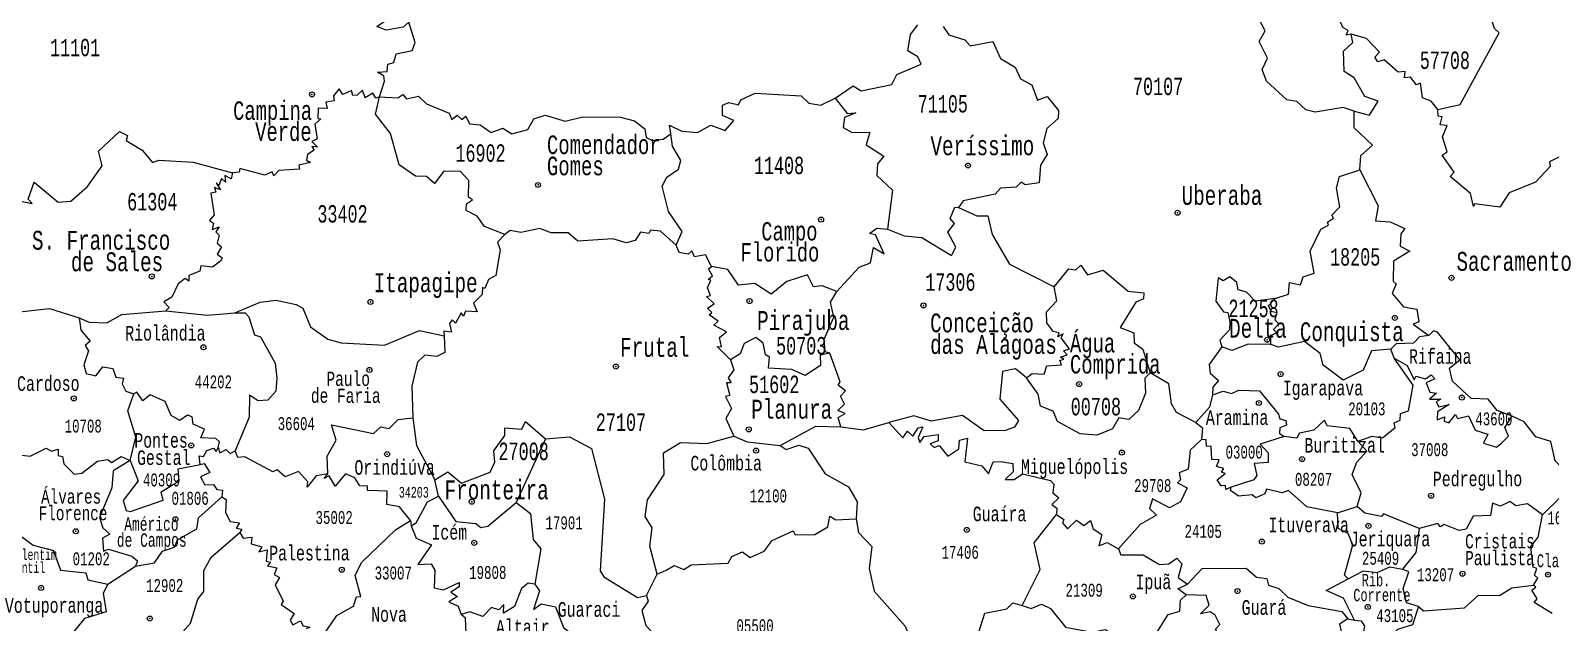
# Model space of a CAD drawing. Header units: millimetres. Extents: x 9851 to 10267, y 23387 to 23778.
# Drawn here: x 10090.83 to 10118.13, y 23519.94 to 23530.59 of the extents above; entities that cross this region are included whole.
import ezdxf
from ezdxf.enums import TextEntityAlignment as Align

# ---------------------------------------------------------------- set-up
doc = ezdxf.new("R2010")
doc.units = ezdxf.units.MM
doc.layers.add('3', color=7, linetype='Continuous')
doc.styles.add('MONOTXT', font='MONOTXT', dxfattribs={"height": 0.2})

# ---------------------------------------------------------------- blocks, each defined once
blk = doc.blocks.new('SEDE')
at = {"layer": '3', "color": 7, "linetype": 'Continuous'}
blk.add_circle((0, 0), 0.00451, dxfattribs=at)

msp = doc.modelspace()

# ---------------------------------------------------------------- linework, layer by layer
at = {"color": 7, "linetype": 'Continuous'}
for p, q in [((10115.322, 23524.694), (10115.264, 23524.859)), ((10100.082, 23523.249), (10099.554, 23522.1)), ((10098.158, 23522.213), (10098.097, 23522.512)), ((10114.307, 23521.919), (10114.656, 23522.028)), ((10097.66, 23521.779), (10097.667, 23521.682)), ((10092.224, 23520.633), (10092.719, 23520.955)), ((10101.894, 23520.429), (10102.086, 23520.813)), ((10114.493, 23520.008), (10114.609, 23519.984))]:
    msp.add_line(p, q, dxfattribs=at)
for points in [[(10114.607, 23529.14), (10114.406, 23529.203), (10113.903, 23529.12), (10113.736, 23529.163), (10113.574, 23529.309), (10113.397, 23529.342), (10113.032, 23529.676), (10112.954, 23529.889), (10113.05, 23530.087), (10112.899, 23530.39), (10113.003, 23530.581), (10112.793, 23530.986), (10112.845, 23531.184), (10112.767, 23531.315), (10112.845, 23531.572), (10112.768, 23531.888), (10112.876, 23532.247), (10112.696, 23532.504), (10112.752, 23532.785), (10112.702, 23532.948), (10112.404, 23533.235), (10112.233, 23533.854)], [(10114.549, 23530.521), (10114.462, 23530.505), (10114.498, 23530.586), (10114.403, 23530.641), (10114.242, 23531.013), (10114.348, 23531.29), (10114.343, 23531.63), (10114.433, 23531.987), (10114.222, 23532.397), (10114.194, 23532.708), (10114.353, 23532.822)], [(10097.1, 23529.396), (10097.193, 23529.677), (10097.178, 23529.772), (10097.065, 23529.836), (10097.239, 23529.849), (10097.249, 23529.981), (10097.356, 23530.011), (10097.398, 23530.166), (10097.687, 23530.225), (10097.744, 23530.373), (10097.629, 23530.737), (10097.526, 23530.648), (10097.218, 23530.596), (10097.055, 23530.659), (10097.275, 23530.811), (10097.133, 23531.05), (10097.239, 23531.667), (10096.904, 23531.9), (10096.804, 23531.893), (10096.847, 23531.979), (10096.521, 23532.182)], [(10116.107, 23529.167), (10116.509, 23529.256), (10117.21, 23530.546), (10117.125, 23530.621), (10116.929, 23531.237), (10116.667, 23531.267), (10116.738, 23531.801), (10116.694, 23532.045)], [(10105.286, 23529.368), (10105.604, 23529.592), (10105.749, 23529.503), (10106.3, 23529.618), (10106.394, 23529.795), (10106.829, 23529.984), (10106.769, 23530.114), (10106.59, 23530.221), (10106.635, 23530.517), (10106.767, 23530.691)], [(10107.225, 23530.658), (10107.325, 23530.509), (10107.61, 23530.417), (10107.707, 23530.309), (10108.115, 23530.389), (10108.251, 23530.081), (10108.516, 23529.931), (10108.611, 23529.716), (10108.816, 23529.612), (10108.916, 23529.336), (10109.089, 23529.4), (10109.294, 23529.148), (10109.29, 23529.006), (10109.084, 23528.826), (10109.017, 23528.569), (10109.092, 23528.361), (10108.969, 23528.166), (10108.946, 23527.849), (10108.697, 23527.811), (10108.622, 23527.861), (10108.535, 23527.772), (10108.253, 23527.754), (10108.156, 23527.648), (10107.582, 23527.525), (10107.497, 23527.406)], [(10114.607, 23529.14), (10114.877, 23529.067), (10115.038, 23529.315), (10114.793, 23529.398), (10114.607, 23529.734), (10114.427, 23529.853), (10114.414, 23530.216), (10114.583, 23530.37), (10114.549, 23530.521)], [(10116.107, 23529.167), (10115.988, 23529.315), (10115.832, 23529.379), (10115.795, 23529.639), (10115.725, 23529.608), (10115.613, 23529.75), (10115.508, 23529.737), (10115.522, 23529.849), (10115.392, 23529.837), (10115.145, 23530.059), (10115.03, 23530.026), (10114.976, 23530.105), (10115.059, 23530.196), (10114.825, 23530.444), (10114.549, 23530.521)], [(10097.1, 23529.396), (10097.035, 23529.372), (10096.982, 23529.459), (10096.845, 23529.377), (10096.797, 23529.514), (10096.701, 23529.423), (10096.619, 23529.417), (10096.597, 23529.507), (10096.445, 23529.435), (10096.377, 23529.541), (10096.273, 23529.413), (10096.287, 23529.32), (10096.137, 23529.3), (10096.16, 23529.186), (10095.998, 23529.189), (10095.993, 23529.005), (10096.047, 23529), (10095.942, 23528.906), (10095.979, 23528.64), (10095.887, 23528.591), (10095.985, 23528.489), (10095.885, 23528.501), (10095.93, 23528.439), (10095.806, 23528.359), (10095.789, 23528.259), (10095.86, 23528.216), (10095.653, 23528.168), (10095.666, 23528.096), (10095.292, 23528.073), (10095.203, 23527.974), (10095.17, 23528.046), (10095.04, 23527.984), (10094.59, 23528.107), (10094.58, 23528.042), (10094.46, 23528.03)], [(10099.354, 23526.922), (10098.984, 23527.064), (10098.855, 23527.252), (10098.654, 23527.351), (10098.66, 23527.469), (10098.768, 23527.545), (10098.696, 23527.593), (10098.705, 23527.888), (10098.555, 23528.052), (10098.255, 23528.056), (10098.089, 23527.837), (10097.945, 23527.96), (10097.745, 23527.968), (10097.454, 23528.173), (10097.297, 23528.737), (10097.029, 23529.082), (10097.1, 23529.396)], [(10097.1, 23529.396), (10097.431, 23529.379), (10097.517, 23529.435), (10097.585, 23529.356), (10097.798, 23529.406), (10097.942, 23529.267), (10098.354, 23529.099), (10098.397, 23528.99), (10098.498, 23529.064), (10098.582, 23528.99), (10098.65, 23529.047), (10098.716, 23528.912), (10098.908, 23528.89), (10099.103, 23528.754), (10099.317, 23528.83), (10099.48, 23528.73), (10099.762, 23528.805), (10099.873, 23528.997), (10100.074, 23529.068), (10100.436, 23528.956), (10100.752, 23529.038), (10101.426, 23529.028), (10101.682, 23528.961), (10101.868, 23528.821), (10101.892, 23528.666), (10101.999, 23528.607), (10102.195, 23528.633), (10102.332, 23528.731)], [(10102.332, 23528.731), (10102.322, 23528.811), (10102.31, 23528.883), (10102.529, 23528.778), (10102.812, 23528.753), (10103.049, 23528.884), (10103.311, 23528.789), (10103.462, 23528.967), (10103.26, 23529.057), (10103.261, 23529.246), (10103.374, 23529.294), (10103.55, 23529.249), (10103.592, 23529.342), (10103.849, 23529.46), (10104.671, 23529.411), (10104.813, 23529.281), (10105.027, 23529.245), (10105.286, 23529.368)], [(10105.286, 23529.368), (10105.498, 23529.096), (10105.653, 23529.107), (10105.449, 23529.026), (10105.425, 23528.842), (10105.586, 23528.752), (10105.909, 23528.759), (10105.843, 23528.53), (10106.16, 23528.33), (10106.042, 23528.189), (10106.032, 23527.982), (10106.316, 23527.716), (10106.223, 23527.016)], [(10114.703, 23528.085), (10114.722, 23528.339), (10114.931, 23528.523), (10114.604, 23528.838), (10114.607, 23529.14)], [(10118.413, 23528.375), (10118.114, 23528.227), (10118.123, 23528.145), (10117.861, 23527.862), (10117.39, 23527.671), (10117.222, 23527.41), (10116.763, 23527.469), (10116.749, 23527.421), (10116.692, 23527.66), (10116.33, 23527.961), (10116.398, 23528.038), (10116.186, 23528.346), (10116.276, 23528.404), (10116.192, 23528.677), (10116.277, 23528.878), (10116.148, 23528.889), (10116.186, 23529.037), (10116.114, 23529.045), (10116.107, 23529.167)], [(10089.846, 23527.104), (10090.261, 23527.106), (10090.464, 23527.202), (10090.557, 23527.338), (10090.565, 23527.538), (10090.863, 23527.475), (10090.79, 23527.556), (10090.9, 23527.859), (10091.329, 23527.5), (10091.557, 23527.522), (10091.854, 23527.785), (10092.118, 23528.152), (10092.053, 23528.416), (10092.431, 23528.772), (10092.572, 23528.7), (10092.55, 23528.61), (10092.837, 23528.439), (10093.023, 23528.212), (10093.138, 23528.259), (10093.754, 23528.223), (10094.46, 23528.03)], [(10102.43, 23526.727), (10102.538, 23526.973), (10102.288, 23527.335), (10102.177, 23527.789), (10102.261, 23527.95), (10102.469, 23528.092), (10102.513, 23528.253), (10102.363, 23528.509), (10102.332, 23528.731)], [(10094.46, 23528.03), (10094.436, 23527.923), (10094.32, 23527.979), (10094.332, 23527.862), (10094.266, 23527.927), (10094.215, 23527.803), (10094.169, 23527.848), (10094.245, 23527.724), (10094.136, 23527.764), (10094.16, 23527.681), (10094.074, 23527.665), (10094.133, 23527.276), (10094.048, 23527.171), (10094.119, 23527.122), (10094.098, 23527.01), (10094.221, 23527.06), (10094.162, 23526.969), (10094.22, 23526.905), (10094.188, 23526.764), (10094.261, 23526.696), (10094.183, 23526.565), (10094.277, 23526.499), (10094.253, 23526.448), (10094.1, 23526.331), (10093.89, 23526.355), (10093.874, 23526.263), (10093.679, 23526.181), (10093.674, 23526.081), (10093.61, 23526.129), (10093.486, 23526.035), (10093.374, 23525.796), (10093.228, 23525.709), (10093.324, 23525.61), (10093.263, 23525.55)], [(10113.184, 23525.767), (10113.426, 23525.849), (10113.443, 23526.057), (10113.64, 23526.016), (10113.691, 23526.159), (10113.888, 23526.224), (10113.816, 23526.623), (10114.008, 23527.018), (10114.144, 23527.086), (10114.128, 23527.142), (10114.235, 23527.212), (10114.204, 23527.27), (10114.347, 23527.419), (10114.285, 23527.754), (10114.34, 23527.962), (10114.703, 23528.085)], [(10114.703, 23528.085), (10115.036, 23527.438), (10114.986, 23527.164), (10115.253, 23527.149), (10115.517, 23527.026), (10115.442, 23526.93), (10115.43, 23526.708), (10115.601, 23526.619), (10115.311, 23526.441), (10115.303, 23526.084), (10115.358, 23526.031), (10115.284, 23525.859), (10115.493, 23525.619), (10115.728, 23525.576), (10115.763, 23525.351), (10115.662, 23525.307), (10115.945, 23525.107)], [(10106.223, 23527.016), (10106.521, 23526.895), (10106.839, 23526.865), (10107.37, 23526.542), (10107.453, 23526.69), (10107.306, 23526.962), (10107.424, 23527.12), (10107.351, 23527.209), (10107.432, 23527.414), (10107.497, 23527.406)], [(10107.497, 23527.406), (10107.829, 23527.256), (10108.026, 23527.254), (10108.106, 23526.92), (10108.415, 23526.386), (10109.217, 23525.979)], [(10102.43, 23526.727), (10102.146, 23526.977), (10101.97, 23527), (10101.937, 23526.936), (10101.786, 23526.96), (10101.692, 23526.81), (10101.529, 23526.773), (10101.289, 23526.841), (10100.665, 23526.801), (10100.491, 23526.949), (10100.182, 23526.947), (10099.981, 23527.028), (10099.636, 23526.956), (10099.447, 23526.992), (10099.354, 23526.922)], [(10105.311, 23525.897), (10105.712, 23526.331), (10105.921, 23526.412), (10105.972, 23526.685), (10106.165, 23526.573), (10106.007, 23526.914), (10105.898, 23526.939), (10106.03, 23527.035), (10106.223, 23527.016)], [(10099.354, 23526.922), (10099.222, 23526.783), (10099.267, 23526.645), (10099.187, 23526.184), (10099.059, 23526.109), (10098.994, 23525.947), (10098.95, 23525.967), (10098.947, 23525.843), (10098.786, 23525.686), (10098.854, 23525.53), (10098.643, 23525.539), (10098.61, 23525.454), (10098.568, 23525.509), (10098.466, 23525.327), (10098.408, 23525.386), (10098.36, 23525.322), (10098.392, 23525.164), (10098.254, 23525.183), (10098.26, 23525.101)], [(10103.061, 23526.346), (10102.956, 23526.557), (10102.757, 23526.519), (10102.712, 23526.625), (10102.643, 23526.566), (10102.484, 23526.595), (10102.43, 23526.727)], [(10103.403, 23524.666), (10103.163, 23524.904), (10103.241, 23524.903), (10103.208, 23525.069), (10103.332, 23525.17), (10103.106, 23525.292), (10103.181, 23525.362), (10103.023, 23525.475), (10103.067, 23525.515), (10102.992, 23525.596), (10103.113, 23525.671), (10102.974, 23525.807), (10103.043, 23525.825), (10102.993, 23525.959), (10103.053, 23526.097), (10103.004, 23526.11), (10103.083, 23526.174), (10103.011, 23526.3), (10103.061, 23526.346)], [(10105.311, 23525.897), (10105.05, 23526), (10104.893, 23525.978), (10104.788, 23526.197), (10104.414, 23526.073), (10104.134, 23525.847), (10103.842, 23526.038), (10103.546, 23526.012), (10103.354, 23526.29), (10103.061, 23526.346)], [(10109.217, 23525.979), (10109.482, 23526.305), (10109.605, 23526.282), (10109.696, 23526.369), (10109.815, 23526.192), (10110.096, 23526.276), (10110.547, 23525.901), (10110.826, 23525.869), (10110.819, 23525.765), (10110.682, 23525.701), (10110.401, 23525.25), (10110.647, 23525.152), (10110.654, 23524.975), (10110.806, 23524.858), (10110.942, 23524.431)], [(10108.722, 23524.342), (10108.819, 23524.423), (10109.038, 23524.407), (10109.085, 23524.559), (10109.349, 23524.575), (10109.321, 23524.653), (10109.39, 23524.679), (10109.329, 23524.716), (10109.45, 23524.755), (10109.387, 23524.826), (10109.493, 23524.864), (10109.344, 23525.062), (10109.378, 23525.132), (10109.284, 23525.083), (10109.306, 23525.153), (10109.198, 23525.177), (10109.085, 23525.333), (10109.078, 23525.528), (10109.265, 23525.727), (10109.217, 23525.979)], [(10113.184, 23525.767), (10112.825, 23525.724), (10112.672, 23525.886), (10112.518, 23525.927), (10112.496, 23526.057), (10112.369, 23526.158), (10112.254, 23526.089), (10112.161, 23526.138), (10112.122, 23525.724), (10112.255, 23525.527), (10112.336, 23525.519), (10112.372, 23525.351), (10112.366, 23525.207), (10112.19, 23525.019), (10112.226, 23524.899)], [(10094.503, 23525.511), (10094.957, 23525.702), (10095.242, 23525.738), (10095.604, 23525.659), (10095.722, 23525.597), (10095.86, 23525.26), (10096.175, 23525.037), (10096.411, 23524.973), (10097.193, 23524.93), (10097.818, 23525.195), (10098.26, 23525.101)], [(10105.187, 23524.788), (10105.106, 23524.811), (10105.088, 23525.037), (10105.258, 23525.433), (10105.198, 23525.702), (10105.311, 23525.897)], [(10113.11, 23524.94), (10113.106, 23525.108), (10113.213, 23525.153), (10113.155, 23525.214), (10113.253, 23525.315), (10113.185, 23525.382), (10113.217, 23525.51), (10113.116, 23525.534), (10113.065, 23525.646), (10113.184, 23525.767)], [(10090.318, 23525.632), (10090.635, 23525.53), (10091.175, 23525.59), (10091.705, 23525.422)], [(10091.705, 23525.422), (10091.885, 23525.341), (10092.201, 23525.329), (10092.471, 23525.481), (10093.263, 23525.55)], [(10091.705, 23525.422), (10091.734, 23525.201), (10091.906, 23525.005), (10091.814, 23524.922), (10091.874, 23524.828), (10091.793, 23524.577), (10091.835, 23524.421), (10092.005, 23524.38), (10092.131, 23524.539), (10092.312, 23524.512), (10092.363, 23524.357), (10092.504, 23524.34), (10092.477, 23524.233), (10092.547, 23524.106), (10092.686, 23524.057)], [(10093.263, 23525.55), (10094.01, 23525.468), (10094.503, 23525.511)], [(10094.503, 23525.511), (10094.688, 23525.509), (10094.753, 23525.442), (10094.857, 23525.116), (10094.962, 23525.083), (10095.224, 23524.606), (10095.258, 23524.338), (10095.238, 23524.103), (10095.095, 23523.94), (10094.92, 23523.928), (10094.763, 23524.034), (10094.761, 23523.634), (10094.509, 23523.028)], [(10117.443, 23523.654), (10117.17, 23523.757), (10117.011, 23523.96), (10116.707, 23523.97), (10116.369, 23524.286), (10116.314, 23524.517), (10116.503, 23524.668), (10116.1, 23525.163), (10116.03, 23525.187), (10115.945, 23525.107)], [(10098.26, 23525.101), (10098.273, 23524.8), (10098.131, 23524.728), (10097.917, 23524.749), (10097.784, 23524.622), (10097.684, 23524.194), (10097.698, 23523.627)], [(10105.187, 23524.788), (10105.012, 23524.751), (10105.022, 23524.562), (10104.747, 23524.385), (10104.505, 23524.491), (10104.088, 23524.515), (10104.106, 23524.717), (10104.032, 23524.758), (10103.993, 23524.967), (10103.859, 23525.066), (10103.65, 23524.959), (10103.579, 23524.772), (10103.403, 23524.666)], [(10112.226, 23524.899), (10111.998, 23524.583), (10112.019, 23524.429), (10112.167, 23524.298), (10112.064, 23524.178), (10112.058, 23524.036)], [(10113.11, 23524.94), (10112.7, 23524.946), (10112.41, 23524.836), (10112.226, 23524.899)], [(10115.264, 23524.859), (10114.918, 23524.83), (10114.767, 23524.479), (10114.409, 23524.304), (10114.05, 23524.572), (10113.995, 23524.778), (10113.714, 23524.998), (10113.245, 23524.894), (10113.11, 23524.94)], [(10115.945, 23525.107), (10115.779, 23525.081), (10115.672, 23524.967), (10115.358, 23524.955), (10115.264, 23524.859)], [(10103.403, 23524.666), (10103.464, 23524.487), (10103.362, 23524.341), (10103.415, 23524.256), (10103.33, 23524.253), (10103.391, 23524.028), (10103.317, 23524.01), (10103.421, 23523.793), (10103.321, 23523.615), (10103.461, 23523.294)], [(10105.383, 23523.46), (10105.337, 23523.632), (10105.465, 23523.702), (10105.332, 23523.757), (10105.453, 23523.872), (10105.377, 23524.013), (10105.469, 23524.112), (10105.339, 23524.213), (10105.374, 23524.273), (10105.187, 23524.788)], [(10114.669, 23523.205), (10114.929, 23523.293), (10115.114, 23523.263), (10115.341, 23523.45), (10115.32, 23523.535), (10115.429, 23523.582), (10115.435, 23523.701), (10115.579, 23523.749), (10115.664, 23524.212), (10115.322, 23524.694)], [(10115.322, 23524.694), (10115.554, 23524.567), (10115.681, 23524.308), (10115.713, 23524.373), (10115.883, 23524.326), (10115.986, 23524.398), (10116.053, 23524.323), (10115.897, 23524.253), (10115.965, 23524.088), (10116.084, 23524.07), (10115.96, 23523.961), (10116.162, 23523.958), (10116.077, 23523.912), (10116.126, 23523.819), (10116.313, 23523.863), (10116.103, 23523.735), (10116.094, 23523.59), (10116.227, 23523.641), (10116.221, 23523.563), (10116.305, 23523.532), (10116.421, 23523.684), (10116.457, 23523.614), (10116.655, 23523.658), (10116.775, 23523.405), (10117.002, 23523.333), (10116.925, 23523.167), (10117.159, 23523.095), (10117.258, 23523.175), (10117.378, 23523.295), (10117.309, 23523.448), (10117.443, 23523.654)], [(10108.722, 23524.342), (10108.52, 23524.504), (10108.287, 23524.458), (10108.239, 23523.961), (10108.579, 23523.577), (10108.503, 23523.455), (10108.343, 23523.395), (10107.962, 23523.389), (10107.573, 23523.665), (10107.008, 23523.566), (10106.699, 23523.662), (10106.245, 23523.54)], [(10110.942, 23524.431), (10110.844, 23524.335), (10110.859, 23524.067), (10110.733, 23523.755), (10110.558, 23523.595), (10110.375, 23523.627), (10110.263, 23523.425), (10109.989, 23523.313), (10109.685, 23523.338), (10109.279, 23523.556), (10109.2, 23523.744), (10108.969, 23523.836), (10108.932, 23524.051), (10108.722, 23524.342)], [(10111.763, 23523.54), (10111.415, 23523.718), (10111.322, 23523.877), (10111.273, 23524.237), (10110.942, 23524.431)], [(10092.625, 23522.855), (10092.727, 23523.279), (10092.58, 23523.75), (10092.686, 23524.057)], [(10094.206, 23523.091), (10094.225, 23523.191), (10094.159, 23523.251), (10093.893, 23523.264), (10093.955, 23523.42), (10093.752, 23523.511), (10093.739, 23523.642), (10093.651, 23523.67), (10093.512, 23523.577), (10093.357, 23523.666), (10093.253, 23523.917), (10092.983, 23524.036), (10092.85, 23523.927), (10092.743, 23524.084), (10092.686, 23524.057)], [(10112.058, 23524.036), (10112.006, 23523.813), (10111.763, 23523.54)], [(10112.058, 23524.036), (10112.253, 23524.105), (10112.4, 23524.059), (10112.53, 23524.119), (10112.902, 23524.111), (10113.247, 23523.691), (10113.272, 23523.609), (10113.379, 23523.578), (10113.387, 23523.491), (10113.269, 23523.443), (10113.262, 23523.345), (10113.348, 23523.286)], [(10096.174, 23522.615), (10096.16, 23522.933), (10096.325, 23523.22), (10096.238, 23523.501), (10096.99, 23523.345), (10097.127, 23523.46), (10097.274, 23523.431), (10097.433, 23523.593), (10097.698, 23523.627)], [(10097.698, 23523.627), (10097.763, 23523.127), (10098.097, 23522.512)], [(10098.097, 23522.512), (10098.326, 23522.652), (10098.574, 23522.45), (10099.088, 23522.647), (10099.171, 23522.826), (10099.156, 23523.032), (10099.354, 23523.305), (10099.35, 23523.446), (10099.654, 23523.422), (10099.721, 23523.557), (10100.082, 23523.249)], [(10104.294, 23523.127), (10104.935, 23523.475), (10105.383, 23523.46)], [(10105.383, 23523.46), (10105.793, 23523.408), (10106.245, 23523.54)], [(10106.245, 23523.54), (10106.499, 23523.262), (10106.582, 23523.384), (10106.676, 23523.293), (10106.776, 23523.446), (10106.858, 23523.46), (10106.773, 23523.269), (10106.806, 23523.183), (10106.883, 23523.288), (10107.132, 23523.322), (10107.133, 23523.212), (10106.987, 23523.156), (10107.062, 23523.092), (10107.154, 23523.127), (10107.306, 23522.935), (10107.505, 23523.067), (10107.518, 23523.225), (10107.659, 23523.258), (10107.611, 23522.835), (10107.918, 23522.764), (10108.04, 23522.618), (10108.121, 23522.836), (10108.257, 23522.842), (10108.476, 23522.804), (10108.481, 23522.653), (10108.335, 23522.513), (10108.497, 23522.518), (10108.648, 23522.62), (10109.15, 23522.495), (10109.211, 23522.429), (10109.191, 23522.276), (10109.299, 23522.183), (10109.176, 23522.067), (10109.264, 23522), (10109.26, 23521.887)], [(10111.763, 23523.54), (10111.882, 23523.444), (10111.86, 23523.236)], [(10114.669, 23523.205), (10114.524, 23523.432), (10114.119, 23523.48), (10114.074, 23523.583), (10113.879, 23523.401), (10113.622, 23523.35), (10113.576, 23523.259), (10113.348, 23523.286)], [(10118.446, 23522.605), (10118.215, 23522.853), (10118.138, 23523.198), (10117.866, 23523.283), (10117.66, 23523.552), (10117.443, 23523.654)], [(10100.082, 23523.249), (10100.512, 23523.285), (10100.908, 23523.074), (10101.139, 23522.164), (10101.063, 23520.872), (10101.127, 23520.765), (10101.736, 23520.395), (10101.894, 23520.429)], [(10102.086, 23520.813), (10101.956, 23521.315), (10102, 23521.647), (10101.869, 23521.852), (10101.914, 23522.15), (10102.214, 23522.607), (10102.203, 23522.995), (10102.504, 23523.179), (10102.976, 23523.162), (10103.461, 23523.294)], [(10103.461, 23523.294), (10103.701, 23523.191), (10104.294, 23523.127)], [(10111.86, 23523.236), (10111.656, 23523.042), (10111.623, 23522.7), (10111.459, 23522.634), (10111.488, 23522.511), (10111.429, 23522.457), (10111.603, 23522.366), (10111.485, 23522.115), (10111.288, 23522.007), (10110.983, 23522.167), (10110.928, 23521.995), (10111.054, 23521.873), (10110.762, 23521.707), (10110.373, 23521.271)], [(10112.395, 23522.38), (10112.297, 23522.335), (10112.295, 23522.406), (10112.218, 23522.4), (10112.142, 23522.51), (10112.285, 23522.625), (10112.223, 23522.65), (10112.265, 23522.713), (10112.13, 23522.747), (10112.178, 23522.871), (10112.05, 23522.878), (10112.035, 23523.106), (10111.955, 23523.115), (10111.946, 23523.23), (10111.86, 23523.236)], [(10113.348, 23523.286), (10112.915, 23523.15), (10113.06, 23522.993), (10113.057, 23522.819), (10112.807, 23522.803), (10112.859, 23522.588), (10112.8, 23522.508), (10112.395, 23522.38)], [(10114.656, 23522.028), (10114.732, 23522.275), (10114.569, 23522.603), (10114.65, 23522.829), (10114.832, 23523.023), (10114.669, 23523.205)], [(10090.478, 23522.974), (10090.829, 23522.936), (10091.112, 23523.076), (10091.21, 23523.025), (10091.331, 23523.062), (10091.331, 23522.946), (10091.409, 23522.931), (10091.432, 23522.8), (10091.617, 23522.611), (10091.754, 23522.631), (10092.036, 23522.845), (10092.224, 23522.877), (10092.288, 23522.823), (10092.464, 23522.93), (10092.625, 23522.855)], [(10093.88, 23522.784), (10093.86, 23522.94), (10093.94, 23522.931), (10093.997, 23523.039), (10094.117, 23523.078), (10094.167, 23523.017), (10094.206, 23523.091)], [(10094.206, 23523.091), (10094.235, 23522.993), (10094.344, 23523.057), (10094.42, 23522.981), (10094.509, 23523.028)], [(10096.174, 23522.615), (10095.966, 23522.579), (10095.8, 23522.379), (10095.814, 23522.476), (10095.646, 23522.658), (10095.406, 23522.566), (10095.261, 23522.69), (10095.186, 23522.651), (10094.681, 23522.925), (10094.557, 23522.91), (10094.509, 23523.028)], [(10104.294, 23523.127), (10104.403, 23523.053), (10104.633, 23523.135), (10104.796, 23523.081), (10105.107, 23522.616), (10105.523, 23522.383), (10105.676, 23522.115), (10105.659, 23521.808)], [(10092.625, 23522.855), (10092.317, 23522.673), (10092.292, 23522.364), (10092.075, 23521.835), (10092.131, 23521.648), (10092.258, 23521.532), (10092.128, 23521.461), (10092.142, 23521.23), (10092.236, 23521.265), (10092.651, 23521.136), (10092.756, 23521.053), (10092.719, 23520.955)], [(10092.625, 23522.855), (10092.764, 23522.493), (10092.496, 23522.137), (10092.55, 23521.956), (10092.628, 23521.942), (10093.216, 23522.142), (10093.179, 23522.295), (10093.5, 23522.493), (10093.485, 23522.71), (10093.88, 23522.784)], [(10093.88, 23522.784), (10093.949, 23522.802), (10094.053, 23522.64), (10093.888, 23522.563), (10093.965, 23522.418), (10094.122, 23522.423), (10094.182, 23522.335), (10094.283, 23522.326), (10094.27, 23522.205)], [(10097.66, 23521.779), (10097.458, 23522.027), (10097.233, 23522.069), (10097.238, 23522.304), (10096.884, 23522.32), (10096.887, 23522.395), (10096.747, 23522.4), (10096.66, 23522.545), (10096.487, 23522.62), (10096.305, 23522.398), (10096.195, 23522.579), (10096.105, 23522.532), (10096.174, 23522.615)], [(10117.989, 23521.881), (10118.294, 23522.182), (10118.431, 23522.522)], [(10092.719, 23520.955), (10093.059, 23521.02), (10093.206, 23521.226), (10093.42, 23521.297), (10093.472, 23521.432), (10093.819, 23521.63), (10093.848, 23521.828), (10094.27, 23522.205)], [(10094.27, 23522.205), (10094.344, 23522.154), (10094.333, 23521.923), (10094.421, 23521.763), (10094.586, 23521.736), (10094.527, 23521.643), (10094.626, 23521.62), (10094.59, 23521.563)], [(10097.667, 23521.682), (10097.759, 23521.735), (10097.963, 23522.115), (10098.158, 23522.213)], [(10098.158, 23522.213), (10098.47, 23521.763), (10098.83, 23521.725), (10098.921, 23521.65), (10099.044, 23521.679), (10099.554, 23522.1)], [(10114.307, 23521.919), (10113.757, 23522.027), (10113.427, 23522.315), (10113.312, 23522.274), (10113.027, 23522.34), (10113.001, 23522.255), (10112.837, 23522.188), (10112.773, 23522.242), (10112.525, 23522.217), (10112.385, 23522.317), (10112.395, 23522.38)], [(10117.989, 23521.881), (10117.719, 23522.076), (10117.507, 23522.041), (10117.398, 23522.119), (10117.233, 23522.034), (10117.089, 23522.088), (10117.051, 23521.87), (10116.742, 23521.856), (10116.615, 23521.624), (10116.489, 23521.6), (10116.22, 23521.707), (10116.155, 23521.665), (10116.107, 23521.725), (10115.772, 23521.636)], [(10099.554, 23522.1), (10099.815, 23521.902), (10099.859, 23521.435), (10099.999, 23521.268), (10099.89, 23520.632)], [(10102.086, 23520.813), (10102.251, 23520.888), (10102.39, 23520.969), (10102.566, 23520.9), (10102.698, 23520.979), (10103.362, 23521.009), (10103.428, 23521.129), (10103.619, 23521.213), (10103.758, 23521.111), (10104.011, 23521.229), (10104.155, 23521.421), (10104.527, 23521.593), (10104.563, 23521.521), (10104.917, 23521.528), (10105.149, 23521.664), (10105.187, 23521.858), (10105.296, 23521.79), (10105.659, 23521.808)], [(10108.644, 23520.249), (10108.967, 23520.898), (10108.858, 23521.377), (10109.26, 23521.887)], [(10109.26, 23521.887), (10109.389, 23521.799), (10109.365, 23521.734), (10109.457, 23521.63), (10109.62, 23521.784), (10109.747, 23521.691), (10109.867, 23521.78), (10109.915, 23521.63), (10110.071, 23521.524), (10110.02, 23521.323), (10110.167, 23521.383), (10110.373, 23521.271)], [(10114.497, 23520.729), (10114.433, 23520.797), (10114.581, 23521.34), (10114.494, 23521.544), (10114.319, 23521.634), (10114.307, 23521.919)], [(10115.772, 23521.636), (10115.129, 23521.897), (10115.098, 23521.851), (10114.794, 23521.91), (10114.656, 23522.028)], [(10117.822, 23520.617), (10117.902, 23520.739), (10117.842, 23520.796), (10117.884, 23520.918), (10117.819, 23520.94), (10117.774, 23521.312), (10117.907, 23521.477), (10117.989, 23521.881)], [(10095.979, 23519.748), (10096.142, 23519.79), (10096.332, 23520.073), (10096.636, 23520.239), (10096.686, 23520.408), (10096.764, 23520.412), (10096.663, 23520.791), (10096.777, 23521.022), (10097.388, 23521.609), (10097.66, 23521.779)], [(10097.667, 23521.682), (10097.758, 23521.461), (10098.036, 23521.341), (10097.788, 23520.988), (10098.028, 23521.002), (10098.095, 23520.883), (10098.084, 23520.566), (10098.248, 23520.532), (10098.532, 23520.664), (10098.532, 23520.589), (10098.38, 23520.491), (10098.499, 23520.41), (10098.347, 23520.316), (10098.511, 23520.24), (10098.569, 23520.086)], [(10105.659, 23521.808), (10105.701, 23521.56), (10105.941, 23521.311), (10105.893, 23520.914), (10105.982, 23520.511), (10106.541, 23519.877), (10106.662, 23519.587), (10106.922, 23519.424)], [(10115.772, 23521.636), (10115.713, 23521.205), (10115.472, 23520.904)], [(10090.678, 23521.483), (10090.883, 23521.333), (10091.246, 23521.242), (10091.374, 23520.887), (10091.826, 23520.836), (10091.861, 23520.714), (10092.224, 23520.633)], [(10092.061, 23518.938), (10092.363, 23519.053), (10092.434, 23519.2), (10092.742, 23519.473), (10093.172, 23519.531), (10093.34, 23519.452), (10093.352, 23519.678), (10093.568, 23519.777), (10093.708, 23519.933), (10093.836, 23520.366), (10093.944, 23520.505), (10093.947, 23520.879), (10094.076, 23521.117), (10094.59, 23521.563)], [(10094.59, 23521.563), (10094.65, 23521.459), (10094.806, 23521.479), (10094.796, 23521.357), (10094.986, 23521.308), (10094.934, 23521.217), (10095.085, 23521.249), (10095.067, 23521.047), (10095.143, 23521.029), (10095.092, 23520.961), (10095.255, 23520.927), (10095.206, 23520.81), (10095.303, 23520.753), (10095.229, 23520.621), (10095.368, 23520.331), (10095.336, 23520.271), (10095.567, 23520.108), (10095.497, 23519.989), (10095.544, 23519.905), (10095.679, 23519.976), (10095.727, 23519.886), (10095.847, 23519.863), (10095.785, 23519.829)], [(10110.373, 23521.271), (10110.413, 23521.163), (10110.814, 23521.159), (10111.109, 23520.989), (10111.273, 23520.999), (10111.419, 23521.101), (10111.509, 23520.998), (10111.445, 23520.756), (10111.609, 23520.632)], [(10111.609, 23520.632), (10111.876, 23520.914), (10112.663, 23520.923), (10112.853, 23520.76), (10113.033, 23520.734), (10113.066, 23520.613), (10113.252, 23520.555), (10113.415, 23520.4), (10113.781, 23520.252), (10114.384, 23520.144), (10114.493, 23520.008)], [(10114.497, 23520.729), (10114.771, 23520.875), (10115.019, 23520.846), (10115.244, 23520.944), (10115.472, 23520.904)], [(10115.761, 23520.235), (10115.546, 23520.298), (10115.482, 23520.556), (10115.585, 23520.854), (10115.472, 23520.904)], [(10092.224, 23520.633), (10092.137, 23520.472), (10092.194, 23520.139), (10091.804, 23520.015), (10091.565, 23519.721), (10091.532, 23519.18)], [(10099.89, 23520.632), (10099.768, 23520.651), (10099.649, 23520.558), (10099.525, 23520.23), (10099.329, 23520.112), (10099.334, 23520.268), (10099.242, 23520.175), (10099.113, 23520.213), (10098.957, 23520.055), (10098.72, 23520.139), (10098.569, 23520.086)], [(10099.89, 23520.632), (10099.972, 23520.515), (10099.867, 23520.178), (10100.004, 23520.282), (10100.263, 23520.227), (10100.406, 23519.852), (10100.64, 23519.672), (10100.715, 23519.528), (10100.668, 23519.335), (10100.529, 23519.281), (10100.623, 23519.202), (10100.6, 23519.11), (10100.69, 23519.005), (10100.855, 23518.98)], [(10111.587, 23520.444), (10111.437, 23520.55), (10111.609, 23520.632)], [(10114.609, 23519.984), (10114.413, 23520.382), (10114.1, 23520.521), (10114.497, 23520.729)], [(10115.761, 23520.235), (10115.849, 23520.153), (10116.583, 23520.208), (10116.838, 23520.436), (10117.212, 23520.429), (10117.435, 23520.566), (10117.822, 23520.617)], [(10118.162, 23520.108), (10117.835, 23520.307), (10117.892, 23520.372), (10117.795, 23520.524), (10117.869, 23520.581), (10117.822, 23520.617)], [(10101.894, 23520.429), (10101.926, 23520.328), (10101.811, 23520.16), (10101.884, 23519.893), (10102.084, 23519.682), (10102.086, 23519.483), (10102.234, 23519.358)], [(10106.922, 23519.424), (10107.046, 23519.34), (10107.069, 23519.523), (10107.317, 23519.579), (10107.502, 23519.479), (10107.57, 23519.612), (10107.825, 23519.655), (10107.972, 23520.11), (10108.367, 23520.189), (10108.474, 23520.298), (10108.644, 23520.249)], [(10108.644, 23520.249), (10108.805, 23520.198), (10108.989, 23520.272), (10109.152, 23520.199), (10109.419, 23519.859)], [(10109.419, 23519.859), (10109.902, 23519.771), (10110.134, 23519.819), (10110.716, 23519.493), (10111.071, 23519.781), (10111.261, 23520.088), (10111.472, 23520.146), (10111.487, 23520.347), (10111.587, 23520.444)], [(10112.875, 23518.991), (10112.965, 23519.121), (10112.794, 23519.125), (10112.82, 23519.326), (10112.651, 23519.372), (10112.548, 23519.279), (10112.562, 23519.338), (10112.389, 23519.438), (10112.467, 23519.57), (10112.182, 23519.697), (10112.116, 23519.824), (10112.19, 23519.906), (10112.11, 23520.077), (10112.016, 23520.135), (10111.846, 23520.101), (10111.998, 23520.257), (10111.945, 23520.43), (10111.587, 23520.444)], [(10115.761, 23520.235), (10115.652, 23519.903), (10115.382, 23519.822), (10115.229, 23519.677)], [(10098.762, 23519.446), (10098.733, 23519.494), (10098.868, 23519.674), (10098.655, 23519.756), (10098.646, 23520.023), (10098.569, 23520.086)], [(10114.493, 23520.008), (10114.341, 23519.913), (10114.372, 23519.781), (10114.272, 23519.601), (10113.842, 23519.371), (10113.825, 23519.236), (10113.625, 23519.197), (10113.326, 23518.846)], [(10114.609, 23519.984), (10114.728, 23519.972), (10114.788, 23519.878), (10114.717, 23519.502), (10114.999, 23519.656), (10115.229, 23519.677)]]:
    msp.add_lwpolyline(points, dxfattribs=at)
for p in [(10095.888, 23529.438), (10107.669, 23528.16), (10099.947, 23527.81), (10111.433, 23527.31), (10105.03, 23527.188), (10093.01, 23526.166), (10116.352, 23526.141), (10096.938, 23525.707), (10103.747, 23525.724), (10106.869, 23525.646), (10115.335, 23525.421), (10093.938, 23524.893), (10113.041, 23525.027), (10096.919, 23524.485), (10101.347, 23524.546), (10113.283, 23524.41), (10109.663, 23524.23), (10091.61, 23523.974), (10112.894, 23523.891), (10116.538, 23523.988), (10103.733, 23523.416), (10093.719, 23523.127), (10097.238, 23522.971), (10103.863, 23523.035), (10110.433, 23522.999), (10113.669, 23522.882), (10098.758, 23522.116), (10115.985, 23522.224), (10091.647, 23521.585), (10093.435, 23521.802), (10107.647, 23521.61), (10114.86, 23521.682), (10098.802, 23521.377), (10112.947, 23521.399), (10096.422, 23520.893), (10116.549, 23520.821), (10118.085, 23520.805), (10091.024, 23520.566), (10112.51, 23520.51), (10110.63, 23520.413), (10114.849, 23520.224), (10092.974, 23520.016)]:
    msp.add_point(p, dxfattribs=at)

# ---------------------------------------------------------------- block references
at = {"color": 7, "linetype": 'Continuous', "zscale": 10}
for p, xscale, yscale, rotation in [((10095.888, 23529.438), 10.00001420785713, 10.00001420785713, 359.9034167836812), ((10107.669, 23528.16), 10, 10, 0.2395914713349768), ((10099.947, 23527.81), 10, 10, 0.008270946190735295), ((10111.433, 23527.31), 10, 10, 0.3423127559978779), ((10105.03, 23527.188), 9.999989280450956, 9.999989280450956, 0.1534130604314225), ((10093.01, 23526.166), 9.999980126053229, 9.999980126053229, 359.7806855506449), ((10116.352, 23526.141), 10.0000191072668, 10.0000191072668, 0.4759841818243379), ((10096.938, 23525.707), 10.00001649075747, 10.00001649075747, 359.8959462744984), ((10103.747, 23525.724), 10.00001573842824, 10.00001573842824, 0.101652490780699), ((10106.869, 23525.646), 10.00001073731851, 10.00001073731851, 0.1939671919873833), ((10115.335, 23525.421), 10.00001721457208, 10.00001721457208, 0.4412986065264438), ((10093.938, 23524.893), 10.00001738294896, 10.00001738294896, 359.7950938962204), ((10113.041, 23525.027), 9.999976952575878, 9.999976952575878, 0.3711288128824039), ((10101.347, 23524.546), 10, 10, 0.01787591550477629), ((10096.919, 23524.485), 10.00002118145685, 10.00002118145685, 359.882072481309), ((10113.283, 23524.41), 9.999979372528633, 9.999979372528633, 0.3732632102499773), ((10109.663, 23524.23), 10.00001356080398, 10.00001356080398, 0.264670862313884), ((10116.538, 23523.988), 10, 10, 0.4655791611909046), ((10091.61, 23523.974), 9.999986296170693, 9.999986296170693, 359.7123829122489), ((10112.894, 23523.891), 10, 10, 0.3577871401579074), ((10103.733, 23523.416), 10, 10, 0.07924095062971159), ((10093.719, 23523.127), 9.999988743009528, 9.999988743009528, 359.7681458065627), ((10097.238, 23522.971), 9.999976978054775, 9.999976978054775, 359.8756686177481), ((10103.863, 23523.035), 10, 10, 0.07950775483534928), ((10110.433, 23522.999), 9.999977119435542, 9.999977119435542, 0.2769450090280061), ((10113.669, 23522.882), 9.999978463420106, 9.999978463420106, 0.3724628113582246), ((10098.758, 23522.116), 10.00001138155292, 10.00001138155292, 359.9135553370622), ((10115.985, 23522.224), 10.00001008484411, 10.00001008484411, 0.4359626758208574), ((10093.435, 23521.802), 10, 10, 359.7441335936721), ((10091.647, 23521.585), 10.00001126716933, 10.00001126716933, 359.6851692035678), ((10107.647, 23521.61), 10, 10, 0.1806270365972555), ((10114.86, 23521.682), 10, 10, 0.3983423001268381), ((10098.802, 23521.377), 10.00001320572703, 10.00001320572703, 359.906885235505), ((10112.947, 23521.399), 9.99998860845942, 9.99998860845942, 0.3388443526170846), ((10096.422, 23520.893), 10, 10, 359.8273770661295), ((10116.549, 23520.821), 10.0000179323151, 10.0000179323151, 0.441832199177504), ((10118.085, 23520.805), 9.99998937748748, 9.99998937748748, 0.4874586175173202), ((10091.024, 23520.566), 10, 10, 359.6531516433706), ((10112.51, 23520.51), 10.00001435324892, 10.00001435324892, 0.3180324001167359), ((10110.63, 23520.413), 10.00001014686062, 10.00001014686062, 0.2604020367044627), ((10114.849, 23520.224), 10, 10, 0.3860695724922755), ((10092.974, 23520.016), 9.99998982689128, 9.99998982689128, 359.7083808878331)]:
    msp.add_blockref('SEDE', p, dxfattribs=dict(at, xscale=xscale, yscale=yscale, rotation=rotation))

# ---------------------------------------------------------------- texts
at = {"color": 7, "linetype": 'Continuous', "style": 'MONOTXT'}
for s, height, width, p in [('11101', 0.3121, 0.666667, (10091.633, 23530.281)), ('70107', 0.3122, 0.666667, (10111.083, 23529.583)), ('71105', 0.3123, 0.66667, (10107.217, 23529.269)), ('16902', 0.3125, 0.66667, (10098.915, 23528.384)), ('11408', 0.3125, 0.666661, (10104.275, 23528.162)), ('61304', 0.3126, 0.666667, (10093.02, 23527.51)), ('33402', 0.3127, 0.666667, (10096.436, 23527.291)), ('17306', 0.3129, 0.666667, (10107.353, 23526.066)), ('50703', 0.3132, 0.666661, (10104.674, 23524.92)), ('44202', 0.2316, 0.666667, (10094.118, 23524.271)), ('10708', 0.2317, 0.666659, (10091.78, 23523.476)), ('36604', 0.2317, 0.666659, (10095.606, 23523.52)), ('27107', 0.3134, 0.666667, (10101.437, 23523.546)), ('43600', 0.2316, 0.666671, (10117.114, 23523.605)), ('27008', 0.3135, 0.666673, (10099.689, 23523.022)), ('37008', 0.2317, 0.666667, (10115.962, 23523.052)), ('40309', 0.2318, 0.666659, (10093.187, 23522.508)), ('08207', 0.2318, 0.666675, (10113.875, 23522.518)), ('01806', 0.2319, 0.666659, (10093.7, 23522.177)), ('35002', 0.2319, 0.666659, (10096.286, 23521.832)), ('24105', 0.2319, 0.666663, (10111.893, 23521.583)), ('01202', 0.232, 0.666663, (10091.924, 23521.09)), ('19808', 0.2321, 0.666663, (10099.045, 23520.844)), ('13207', 0.2321, 0.666667, (10116.066, 23520.804)), ('21309', 0.2321, 0.666663, (10109.755, 23520.526)), ('43105', 0.2322, 0.666671, (10115.335, 23520.068))]:
    msp.add_text(s, height=height, dxfattribs=dict(at, width=width)).set_placement(p, align=Align.MIDDLE)
for s, height, rotation, width, p in [('57708', 0.3121, 360, 0.666664, (10116.233, 23530.052)), ('18205', 0.3128, 360, 0.666664, (10114.622, 23526.517)), ('51602', 0.3133, 0, 0.666664, (10104.189, 23524.226)), ('00708', 0.3134, 360, 0.666664, (10109.966, 23523.825)), ('20103', 0.2316, 360, 0.666671, (10114.832, 23523.785)), ('03000', 0.2317, 360, 0.666659, (10112.629, 23523.008)), ('29708', 0.2318, 0, 0.666667, (10110.987, 23522.406)), ('12100', 0.2319, 0, 0.666675, (10104.084, 23522.22)), ('17901', 0.2319, 0, 0.666663, (10100.416, 23521.736)), ('16407', 0.2322, 360, 0.666663, (10118.407, 23521.826)), ('17406', 0.232, 0, 0.666663, (10107.529, 23521.207)), ('25409', 0.232, 0, 0.666667, (10115.078, 23521.099)), ('33007', 0.2321, 0, 0.666667, (10097.348, 23520.835)), ('12902', 0.2321, 0, 0.666659, (10093.243, 23520.609)), ('05500', 0.2322, 0, 0.666663, (10103.845, 23519.886))]:
    msp.add_text(s, height=height, rotation=rotation, dxfattribs=dict(at, width=width)).set_placement(p, align=Align.MIDDLE)
for s, height, rotation, width, p in [('Campina ', 0.3318, 359.9979, 0.705885, (10096.093, 23529.313)), ('Verde', 0.3318, 359.9979, 0.705885, (10095.882, 23528.935)), ('Campo ', 0.3304, 359.9976, 0.705882, (10105.168, 23527.143)), ('Florido', 0.3304, 359.9976, 0.705882, (10104.999, 23526.766)), ('Conquista', 0.3394, 360, 0.705886, (10115.495, 23525.342)), ('Paulo ', 0.2562, 359.9978, 0.705885, (10097.086, 23524.453)), ('de Faria', 0.2562, 359.9978, 0.705885, (10097.12, 23524.15)), ('Aramina', 0.2625, 360, 0.705885, (10113.063, 23523.76)), ('Col%%244mbia', 0.26265, 0, 0.705885, (10103.968, 23522.941)), ('Am%%233rico ', 0.24146, 359.9978, 0.666667, (10093.631, 23521.836)), ('de Campos', 0.2415, 359.9978, 0.666667, (10093.638, 23521.548))]:
    msp.add_text(s, height=height, rotation=rotation, dxfattribs=dict(at, width=width)).set_placement(p, align=Align.TOP_RIGHT)
for s, height, rotation, width, p in [('Comendador ', 0.33441, 359.998, 0.705882, (10100.107, 23528.366)), ('Gomes', 0.3344, 359.998, 0.705882, (10100.107, 23527.985)), ('%%193gua ', 0.3329, 359.997, 0.705888, (10109.5, 23524.8)), ('Rifaina', 0.2624, 0, 0.705879, (10115.589, 23524.596)), ('Comprida', 0.3329, 359.997, 0.705888, (10109.5, 23524.421)), ('Gua%%237ra', 0.2628, 360, 0.705885, (10107.754, 23521.765)), ('Ituverava', 0.2629, 360, 0.705877, (10113.064, 23521.567)), ('Cristais ', 0.2561, 359.9977, 0.705875, (10116.596, 23521.277)), ('Valentim ', 0.1869, 359.998, 0.649993, (10090.465, 23521.07)), ('Gentil', 0.1869, 359.998, 0.649993, (10090.465, 23520.837)), ('Paulista', 0.2561, 359.9977, 0.705875, (10116.596, 23520.975))]:
    msp.add_text(s, height=height, rotation=rotation, dxfattribs=dict(at, width=width)).set_placement(p)
at = {"color": 7, "linetype": 'Continuous', "style": 'MONOTXT', "width": 0.705885}
msp.add_text('Ver%%237ssimo', height=0.33875, dxfattribs=at).set_placement((10107.927, 23528.346), align=Align.CENTER)
at = {"color": 7, "linetype": 'Continuous', "style": 'MONOTXT'}
for s, height, width, p in [('Uberaba', 0.3389, 0.705878, (10111.506, 23527.453)), ('Sacramento', 0.3392, 0.705883, (10116.442, 23526.267)), ('Itapagipe', 0.3393, 0.705879, (10096.997, 23525.883)), ('21258', 0.3123, 0.666667, (10112.347, 23525.435)), ('Frutal', 0.3395, 0.705881, (10101.422, 23524.721)), ('Planura', 0.3398, 0.705881, (10103.777, 23523.609)), ('Buritizal', 0.2626, 0.705882, (10113.711, 23523)), ('Pedregulho', 0.2627, 0.705885, (10116.017, 23522.395)), ('Claraval', 0.2323, 0.666675, (10117.883, 23520.939)), ('Ipu%%227', 0.263, 0.705883, (10110.677, 23520.543))]:
    msp.add_text(s, height=height, dxfattribs=dict(at, width=width)).set_placement(p)
for s, height, rotation, width, p in [('S. Francisco ', 0.33872, 359.9997, 0.705886, (10093.55, 23526.647)), ('de Sales', 0.3387, 359.9997, 0.705886, (10093.215, 23526.26)), ('Pontes ', 0.262, 359.9986, 0.705886, (10093.818, 23523.087)), ('Gestal', 0.262, 359.9986, 0.705886, (10093.706, 23522.777)), ('Ic%%233m', 0.2629, 360, 0.705876, (10098.675, 23521.435)), ('Nova ', 0.2626, 359.9987, 0.70588, (10097.752, 23519.959))]:
    msp.add_text(s, height=height, rotation=rotation, dxfattribs=dict(at, width=width)).set_placement(p, align=Align.RIGHT)
for s, height, width, p in [('Pirajuba', 0.3393, 0.705882, (10103.883, 23525.544)), ('Delta', 0.3391, 0.704228, (10112.359, 23525.404)), ('Fronteira', 0.34, 0.70588, (10098.27, 23522.498)), ('Guar%%225 ', 0.2631, 0.705885, (10112.583, 23520.347))]:
    msp.add_text(s, height=height, dxfattribs=dict(at, width=width)).set_placement(p, align=Align.TOP_LEFT)
for s, height, rotation, width, p in [('Concei%%231%%227o ', 0.33874, 359.9989, 0.70588, (10106.989, 23525.5)), ('das Alagoas', 0.33874, 359.9989, 0.70588, (10106.989, 23525.113)), ('Igarapava', 0.2624, 360, 0.705885, (10113.322, 23524.29))]:
    msp.add_text(s, height=height, rotation=rotation, dxfattribs=dict(at, width=width)).set_placement(p, align=Align.TOP_LEFT)
for s, height, width, p in [('Riol%%226ndia', 0.26231, 0.705876, (10093.976, 23525.014)), ('Cardoso', 0.2625, 0.705885, (10091.714, 23524.109)), ('Palestina', 0.263, 0.705884, (10096.565, 23521.061)), ('Guaraci', 0.2631, 0.705883, (10101.426, 23520.048)), ('Altair', 0.2632, 0.705882, (10100.156, 23519.729))]:
    msp.add_text(s, height=height, dxfattribs=dict(at, width=width)).set_placement(p, align=Align.RIGHT)
for s, height, width, p in [('Orindi%%250va', 0.26267, 0.70588, (10097.372, 23522.863)), ('Jeriquara', 0.2629, 0.705877, (10115.247, 23521.577)), ('Votuporanga', 0.26309, 0.705877, (10091.257, 23520.383))]:
    msp.add_text(s, height=height, dxfattribs=dict(at, width=width)).set_placement(p, align=Align.TOP_CENTER)
at = {"color": 7, "linetype": 'Continuous', "style": 'MONOTXT', "width": 0.705884}
msp.add_text('Miguel%%243polis', height=0.26266, dxfattribs=at).set_placement((10110.545, 23522.877), align=Align.TOP_RIGHT)
at = {"color": 7, "linetype": 'Continuous', "style": 'MONOTXT'}
for s, height, rotation, width, p in [('%%193lvares ', 0.25231, 359.9996, 0.705875, (10091.64, 23522.081)), ('34203', 0.1914, 0, 0.650008, (10097.716, 23522.19)), ('Florence', 0.2523, 359.9996, 0.705875, (10091.597, 23521.783)), ('Rib. ', 0.2222, 0.0021, 0.666671, (10115.061, 23520.595)), ('Corrente', 0.2222, 0.0021, 0.666671, (10115.102, 23520.327))]:
    msp.add_text(s, height=height, rotation=rotation, dxfattribs=dict(at, width=width)).set_placement(p, align=Align.CENTER)

doc.saveas('drawing.dxf')
